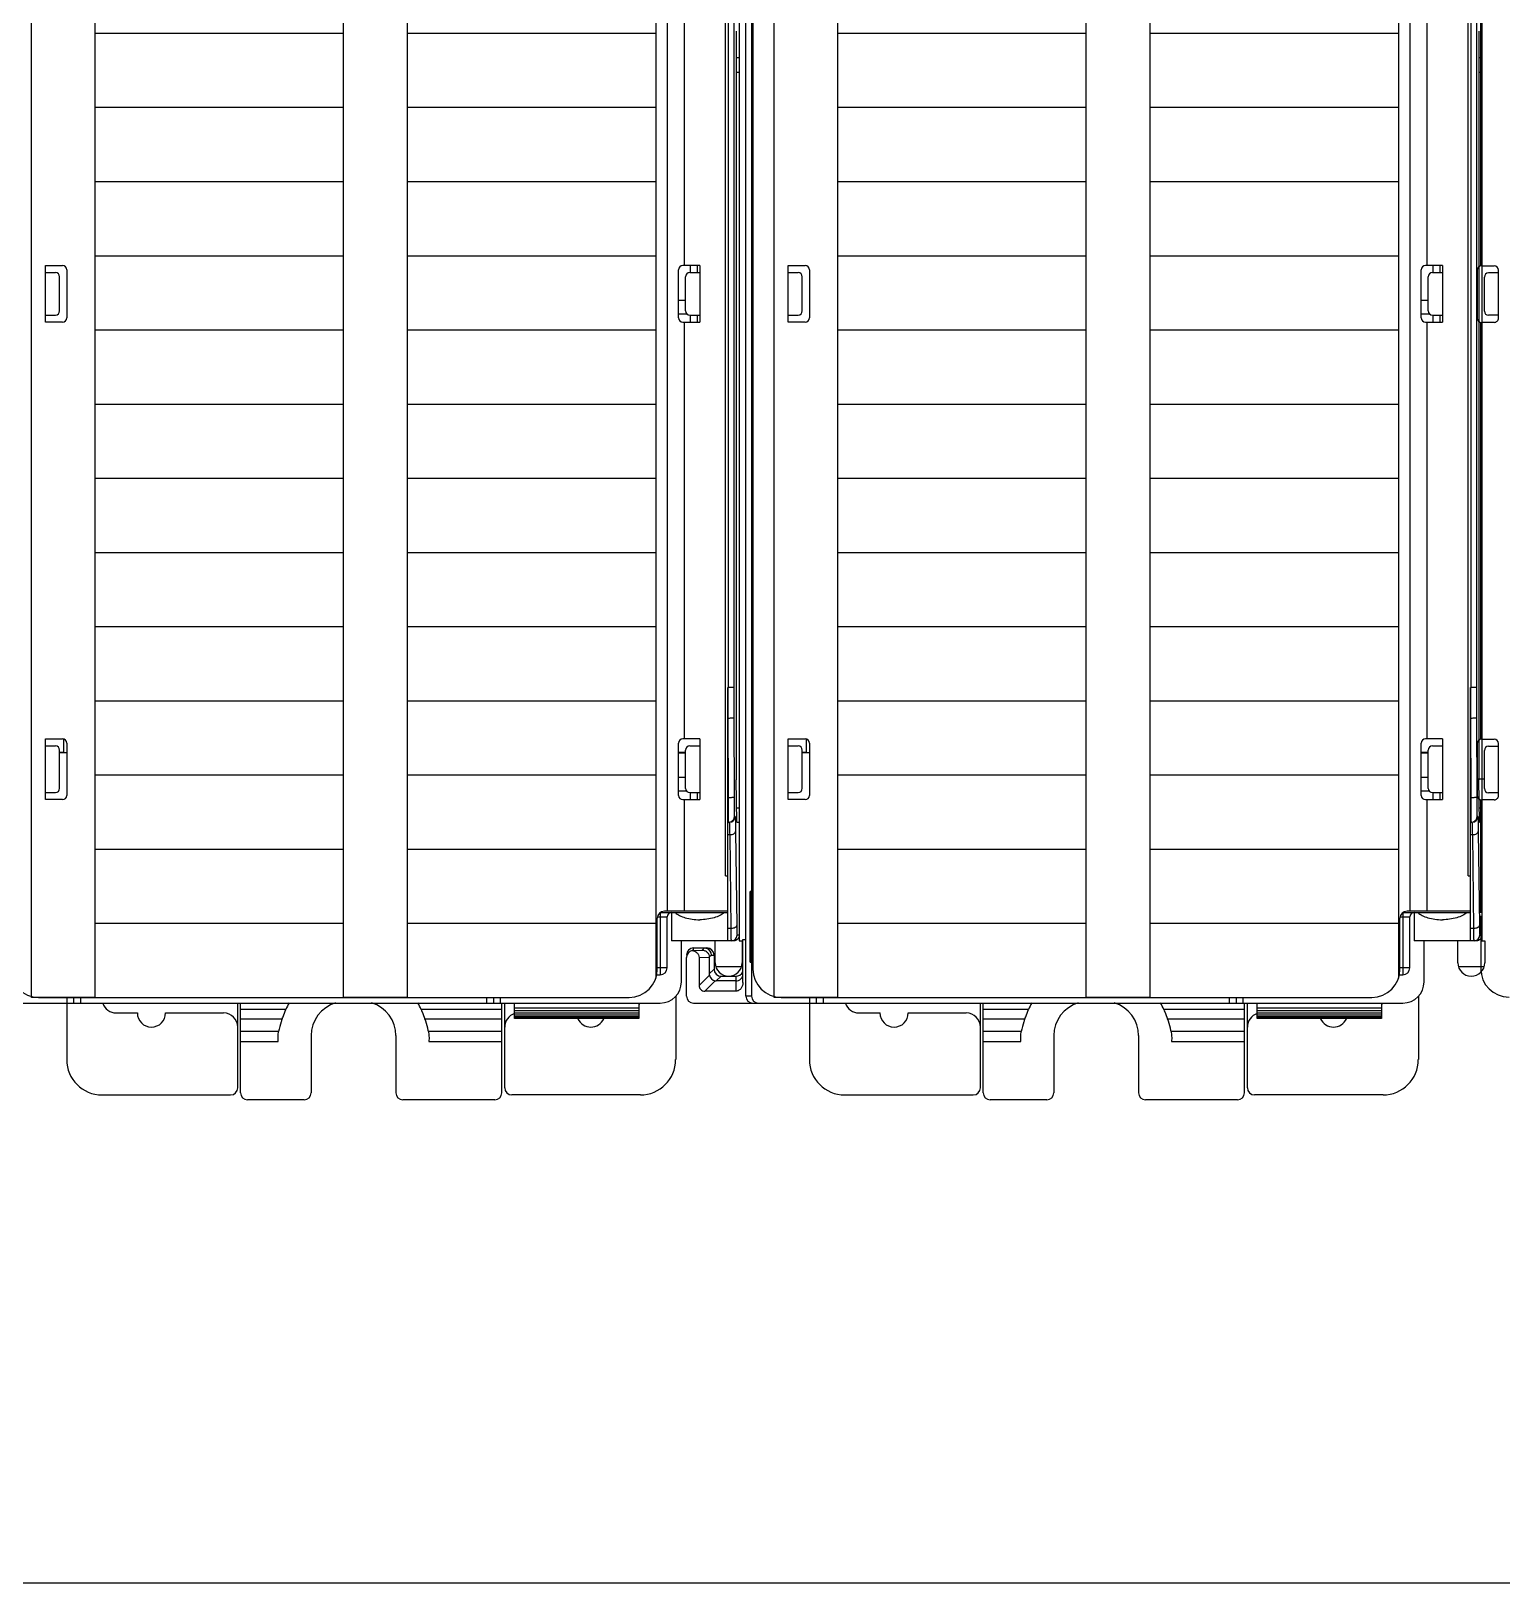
# Model space of a CAD drawing. Header units: inches. Extents: x -38 to 199, y -310 to 64.
# Drawn here: x 92.382 to 96.48, y 52.115 to 56.439 of the extents above; entities that cross this region are included whole.
import ezdxf

# ---------------------------------------------------------------- set-up
doc = ezdxf.new("R2010")
doc.units = ezdxf.units.IN
doc.header["$MEASUREMENT"] = 0
doc.layers.add('PLC', color=7, linetype='Continuous')

# ---------------------------------------------------------------- blocks, each defined once
blk = doc.blocks.new('DI32')
at = {"layer": 'PLC', "color": 7, "linetype": 'Continuous'}
for p, q in [((0.1654, -4.6063), (0.1654, -0.0394)), ((2.2014, -0.8071), (2.2013, -3.747)), ((0.1815, -0.8858), (0.1815, -4.6063)), ((0.185, -0.8898), (0.185, -4.5315)), ((0.2441, -4.6077), (0.2441, -0.8858)), ((1.9843, -0.8898), (1.9843, -4.5561)), ((2.016, -0.8898), (2.016, -4.3701)), ((2.1779, -4.2717), (2.1779, -1.1772)), ((2.1853, -1.1772), (2.1853, -3.747)), ((2.0629, -1.4094), (2.0629, -2.5709)), ((2.2165, -1.878), (2.2165, -4.4528)), ((2.2079, -1.9173), (2.2079, -4.0039)), ((2.2165, -1.9921), (2.2079, -1.9921)), ((2.2079, -2.0315), (2.2165, -2.0315)), ((0.2835, -2.7283), (0.2835, -2.5709)), ((0.2835, -2.5709), (0.3307, -2.5709)), ((0.2835, -2.5906), (0.311, -2.5906)), ((0.3425, -2.5827), (0.3425, -2.7165)), ((2.0472, -2.7165), (2.0472, -2.5827)), ((2.1063, -2.5709), (2.0591, -2.5709)), ((2.0787, -2.5906), (2.1063, -2.5906)), ((2.0801, -2.5709), (2.0801, -2.5906)), ((2.0998, -2.5906), (2.0998, -2.5709)), ((2.1063, -2.5709), (2.1063, -2.7283)), ((0.3228, -2.6969), (0.3228, -2.6024)), ((2.0669, -2.6969), (2.0669, -2.6024)), ((2.0472, -2.6673), (2.0669, -2.6673)), ((0.2835, -2.7087), (0.311, -2.7087)), ((2.0726, -2.7067), (2.0472, -2.7067)), ((2.0787, -2.7087), (2.1063, -2.7087)), ((2.0801, -2.7087), (2.0801, -2.7283)), ((2.0998, -2.7283), (2.0998, -2.7087)), ((0.3307, -2.7283), (0.2835, -2.7283)), ((2.0591, -2.7283), (2.1063, -2.7283)), ((2.0629, -2.7283), (2.0629, -3.8898)), ((2.185, -4.4528), (2.185, -3.747)), ((2.2013, -3.747), (2.1853, -3.747)), ((2.2013, -3.747), (2.2014, -3.8309)), ((2.1861, -4.0531), (2.1857, -3.8326)), ((2.2014, -3.8309), (2.2019, -4.0511)), ((0.2835, -3.8898), (0.3307, -3.8898)), ((0.2835, -4.0591), (0.2835, -3.8898)), ((0.3346, -3.9272), (0.3346, -3.8906)), ((2.1063, -3.8898), (2.0591, -3.8898)), ((2.1063, -3.8898), (2.1063, -4.0591)), ((0.2835, -3.9094), (0.311, -3.9094)), ((0.3228, -4.0276), (0.3228, -3.9213)), ((0.3228, -3.9272), (0.3346, -3.9272)), ((0.3425, -3.9285), (0.3228, -3.9285)), ((0.3425, -3.9016), (0.3425, -4.0472)), ((2.0472, -4.0472), (2.0472, -3.9016)), ((2.0472, -3.9272), (2.0669, -3.9272)), ((2.0472, -3.9285), (2.0669, -3.9285)), ((2.0669, -4.0276), (2.0669, -3.9213)), ((2.0787, -3.9094), (2.1063, -3.9094)), ((2.0472, -3.9961), (2.0669, -3.9961)), ((2.21, -4.122), (2.2079, -4.0039)), ((0.2835, -4.0394), (0.311, -4.0394)), ((0.3307, -4.0591), (0.2835, -4.0591)), ((2.0701, -4.0354), (2.0472, -4.0354)), ((2.0591, -4.0591), (2.1063, -4.0591)), ((2.0629, -4.0591), (2.0629, -4.3701)), ((2.0787, -4.0394), (2.1063, -4.0394)), ((2.0801, -4.0394), (2.0801, -4.0591)), ((2.0998, -4.0591), (2.0998, -4.0394)), ((2.1861, -4.0531), (2.185, -4.0531)), ((2.2052, -4.1063), (2.203, -4.1063)), ((2.2165, -4.0827), (2.2093, -4.0827)), ((2.185, -4.122), (2.1894, -4.122)), ((2.1872, -4.122), (2.1869, -4.1188)), ((2.2065, -4.1477), (2.2096, -4.4094)), ((2.21, -4.122), (2.2165, -4.122)), ((2.185, -4.1565), (2.1908, -4.1565)), ((2.1939, -4.4183), (2.1908, -4.1565)), ((2.1779, -4.2717), (2.185, -4.2717)), ((0.1794, -4.315), (0.1777, -4.315)), ((0.1777, -4.5118), (0.1777, -4.315)), ((0.1794, -4.315), (0.1794, -4.5118)), ((1.9882, -4.5315), (1.9882, -4.3898)), ((1.989, -4.3858), (2.0157, -4.3858)), ((1.9961, -4.374), (2.185, -4.374)), ((1.9961, -4.3744), (1.9961, -4.5472)), ((2.185, -4.3701), (2.0079, -4.3701)), ((2.0157, -4.5276), (2.0157, -4.3858)), ((2.0276, -4.374), (2.0276, -4.4528)), ((0.1575, -4.4488), (0.1654, -4.4488)), ((0.1575, -4.5684), (0.1575, -4.4488)), ((2.2008, -4.4528), (2.0276, -4.4528)), ((2.0551, -4.4528), (2.0551, -4.5669)), ((2.1492, -4.5136), (2.1492, -4.4528)), ((2.1939, -4.4183), (2.185, -4.4183)), ((2.2165, -4.437), (2.2105, -4.437)), ((2.2165, -4.4528), (2.2244, -4.4528)), ((2.2244, -4.4528), (2.2244, -4.5136)), ((0.0197, -4.4724), (0.0571, -4.4724)), ((0.0197, -4.4791), (0.0197, -4.4724)), ((0.0197, -4.4791), (0.044, -4.4785)), ((0.044, -4.4785), (0.05, -4.4724)), ((0.0697, -4.4921), (0.0635, -4.4982)), ((0.0697, -4.4921), (0.0768, -4.4921)), ((0.0768, -4.4921), (0.0768, -4.5315)), ((0, -4.6063), (0, -4.499)), ((0.0353, -4.4988), (0.0635, -4.4982)), ((0.0353, -4.4988), (0.0353, -4.5767)), ((0.0635, -4.4982), (0.0635, -4.5447)), ((0.0635, -4.5447), (0.0768, -4.5315)), ((0.1777, -4.5118), (0.1794, -4.5118)), ((2.0157, -4.5276), (1.9882, -4.5276)), ((2.1506, -4.5236), (2.223, -4.5236)), ((0.0353, -4.5767), (0.0638, -4.5481)), ((0.0798, -4.5641), (0.0513, -4.5927)), ((0.0965, -4.5512), (0.0832, -4.5644)), ((0.1378, -4.5644), (0.0832, -4.5644)), ((0.0965, -4.5512), (0.1378, -4.5512)), ((0.1378, -4.5512), (0.1378, -4.5927)), ((1.9866, -4.5472), (1.9961, -4.5472)), ((0.0197, -4.626), (1.9961, -4.626)), ((0.1378, -4.5927), (0.0513, -4.5927)), ((0.1815, -4.6063), (0.1654, -4.6063)), ((0.2638, -4.6102), (1.9094, -4.6102)), ((0.3425, -4.6102), (0.3425, -4.7835)), ((0.3622, -4.626), (0.3622, -4.6102)), ((0.3819, -4.626), (0.3819, -4.6102)), ((0.8189, -4.8622), (0.8189, -4.626)), ((0.8268, -4.876), (0.8268, -4.626)), ((1.5118, -4.6102), (1.5118, -4.626)), ((1.5315, -4.6102), (1.5315, -4.626)), ((1.5512, -4.626), (1.5512, -4.6102)), ((1.5551, -4.876), (1.5551, -4.626)), ((1.563, -4.8622), (1.563, -4.626)), ((1.5906, -4.6687), (1.5906, -4.626)), ((1.937, -4.626), (1.937, -4.6687)), ((2.0394, -4.6061), (2.0394, -4.7835)), ((0.4803, -4.6535), (0.5394, -4.6535)), ((0.6181, -4.6535), (0.7795, -4.6535)), ((0.9532, -4.6436), (0.8268, -4.6436)), ((0.8268, -4.6697), (0.943, -4.6697)), ((1.5551, -4.6436), (1.3303, -4.6436)), ((1.3404, -4.6697), (1.5551, -4.6697)), ((1.937, -4.6401), (1.5906, -4.6401)), ((1.937, -4.6478), (1.5906, -4.6478)), ((1.937, -4.6543), (1.5906, -4.6543)), ((1.937, -4.6597), (1.5906, -4.6597)), ((1.937, -4.6639), (1.5906, -4.6639)), ((1.937, -4.6669), (1.5906, -4.6669)), ((1.937, -4.6687), (1.5906, -4.6687)), ((1.937, -4.6693), (1.5906, -4.6693)), ((0.933, -4.705), (0.8268, -4.705)), ((1.5551, -4.705), (1.3505, -4.705)), ((0.8268, -4.7328), (0.9318, -4.7328)), ((1.0236, -4.7165), (1.0236, -4.876)), ((1.2598, -4.7165), (1.2598, -4.876)), ((1.3517, -4.7328), (1.5551, -4.7328)), ((0.4409, -4.8819), (0.7992, -4.8819)), ((1.9409, -4.8819), (1.5827, -4.8819)), ((1.0039, -4.8957), (0.8465, -4.8957)), ((1.5354, -4.8957), (1.2795, -4.8957))]:
    blk.add_line(p, q, dxfattribs=at)
at = {"layer": 'PLC'}
for p, q in [((0.4209, -1.9232), (1.1142, -1.9232)), ((1.291, -1.9232), (1.9843, -1.9232)), ((0.4209, -2.1299), (1.1142, -2.1299)), ((1.291, -2.1299), (1.9843, -2.1299)), ((0.4209, -2.3366), (1.1142, -2.3366)), ((1.291, -2.3366), (1.9843, -2.3366)), ((0.4209, -2.5433), (1.1142, -2.5433)), ((1.291, -2.5433), (1.9843, -2.5433)), ((0.4209, -2.75), (1.1142, -2.75)), ((1.291, -2.75), (1.9843, -2.75)), ((0.4209, -2.9567), (1.1142, -2.9567)), ((1.291, -2.9567), (1.9843, -2.9567)), ((0.4209, -3.1634), (1.1142, -3.1634)), ((1.291, -3.1634), (1.9843, -3.1634)), ((0.4209, -3.3701), (1.1142, -3.3701)), ((1.291, -3.3701), (1.9843, -3.3701)), ((0.4209, -3.5768), (1.1142, -3.5768)), ((1.291, -3.5768), (1.9843, -3.5768)), ((0.4209, -3.7835), (1.1142, -3.7835)), ((1.291, -3.7835), (1.9843, -3.7835)), ((0.4209, -3.9902), (1.1142, -3.9902)), ((1.291, -3.9902), (1.9843, -3.9902)), ((0.4209, -4.1969), (1.1142, -4.1969)), ((1.291, -4.1969), (1.9843, -4.1969)), ((0.4209, -4.4035), (1.1142, -4.4035)), ((1.291, -4.4035), (1.9843, -4.4035))]:
    blk.add_line(p, q, dxfattribs=at)
for points in [[(0.2441, -0.8858), (0.4209, -0.8858), (0.4209, -4.6102), (0.2441, -4.6102)], [(1.1142, -0.8858), (1.291, -0.8858), (1.291, -4.6102), (1.1142, -4.6102)]]:
    blk.add_lwpolyline(points, close=True, dxfattribs=at)
at = {"layer": 'PLC', "color": 7, "linetype": 'Continuous'}
for centre, radius, start, end in [((0.311, -2.6024), 0.0118, 0, 90), ((0.3307, -2.5827), 0.0118, 0, 90), ((2.0591, -2.5827), 0.0118, 90, 180), ((2.0787, -2.6024), 0.0118, 90, 180), ((0.311, -2.6969), 0.0118, 270, 0), ((0.3307, -2.7165), 0.0118, 270, 360), ((2.0591, -2.7165), 0.0118, 180, 270), ((2.0787, -2.6969), 0.0118, 180, 270), ((0.3307, -3.9016), 0.0118, 0, 90), ((2.0591, -3.9016), 0.0118, 90, 180), ((0.311, -3.9213), 0.0118, 0, 90), ((2.0787, -3.9213), 0.0118, 90, 180), ((0.311, -4.0276), 0.0118, 270, 0), ((0.3307, -4.0472), 0.0118, 270, 0), ((2.0591, -4.0472), 0.0118, 180, 270), ((2.0787, -4.0276), 0.0118, 180, 270), ((2.1894, -4.1063), 0.0157, 270.0048, 0.0043), ((2.1872, -4.1063), 0.0158, 292.1852, 359.9967), ((2.0079, -4.3898), 0.0197, 90, 180), ((2.0276, -4.3858), 0.0118, 90, 180), ((2.1948, -4.437), 0.0157, 270.0051, 0.0045), ((0.0197, -4.4921), 0.0197, 90, 180), ((0.0197, -4.499), 0.0197, 100.9966, 180.0007), ((0.0208, -4.4992), 0.0201, 93.1453, 103.9714), ((0.0571, -4.4921), 0.0197, 0, 90), ((0.05, -4.4921), 0.0197, 0.018, 67.4821), ((0.0965, -4.5315), 0.0197, 180, 269.9956), ((0.1378, -4.5315), 0.0197, 270, 337.5), ((0.2638, -4.5315), 0.0787, 180, 270), ((1.9094, -4.5315), 0.0787, 270, 0), ((1.9961, -4.5276), 0.0197, 270, 0), ((2.1868, -4.5136), 0.0376, 180, 0), ((0.0827, -4.5447), 0.0191, 180.0011, 190.1937), ((0.0834, -4.5446), 0.0199, 190.2786, 259.7214), ((0.0832, -4.5453), 0.0191, 259.8052, 270), ((0.1378, -4.5447), 0.0197, 269.9663, 314.4154), ((0.138, -4.5448), 0.0195, 314.4107, 359.9688), ((1.9961, -4.5669), 0.0591, 270, 360), ((0.0197, -4.6063), 0.0197, 180, 270), ((0.4803, -4.6142), 0.0394, 197.547, 270), ((1.1198, -4.7171), 0.182, 149.7885, 156.2093), ((1.1181, -4.7165), 0.0945, 106.143, 180), ((1.1654, -4.7165), 0.0945, 0, 73.8573), ((1.163, -4.7174), 0.1828, 23.791, 30.2153), ((1.9016, -4.6142), 0.0394, 335.0882, 342.453), ((0.5787, -4.6535), 0.0394, 180, 0), ((0.7795, -4.6929), 0.0394, 0, 90), ((1.6024, -4.6929), 0.0394, 107.547, 180), ((1.8031, -4.6535), 0.0394, 203.8416, 336.1569), ((0.4409, -4.7835), 0.0984, 180, 270), ((1.9409, -4.7835), 0.0984, 270, 0), ((0.7992, -4.8622), 0.0197, 270, 0), ((0.8465, -4.876), 0.0197, 180, 270), ((1.0039, -4.876), 0.0197, 270, 0), ((1.2795, -4.876), 0.0197, 180, 270), ((1.5354, -4.876), 0.0197, 270, 0), ((1.5827, -4.8622), 0.0197, 180, 270)]:
    blk.add_arc(centre, radius, start, end, dxfattribs=at)
for centre, major_axis, ratio, start_param, end_param in [((0.3543, -3.9277), (0.0197, 0), 0.008727, -3.141593, -2.227315), ((0.185, -4.6063), (-0.0197, 0), 0.999848, 0, 1.570796), ((0.2012, -4.6063), (0.0197, 0), 0.999848, 3.141593, 4.712389)]:
    blk.add_ellipse(centre, major_axis=major_axis, ratio=ratio, start_param=start_param, end_param=end_param, dxfattribs=at)
for points, knots in [([(2.1857, -3.8326), (2.1857, -3.8255), (2.1856, -3.8113), (2.1857, -3.7899), (2.1856, -3.7684), (2.1853, -3.7541), (2.1852, -3.747)], [0, 0, 0, 0, 0.249349, 0.499256, 0.749533, 1, 1, 1, 1]), ([(2.2014, -3.8309), (2.2014, -3.8311), (2.2009, -3.8314), (2.2, -3.8316), (2.1985, -3.8319), (2.1957, -3.8322), (2.1913, -3.8325), (2.1877, -3.8326), (2.1857, -3.8326)], [0, 0, 0, 0, 0.030042, 0.091298, 0.185135, 0.30862, 0.626875, 1, 1, 1, 1]), ([(2.1861, -4.0531), (2.1881, -4.0531), (2.1918, -4.053), (2.1961, -4.0527), (2.199, -4.0523), (2.2005, -4.0519), (2.2014, -4.0517), (2.2019, -4.0513), (2.2019, -4.0511)], [0, 0, 0, 0, 0.371404, 0.688454, 0.811827, 0.905923, 0.967961, 1, 1, 1, 1]), ([(2.1869, -4.1188), (2.1868, -4.1156), (2.1866, -4.1074), (2.1862, -4.0855), (2.1862, -4.0668), (2.1861, -4.0531)], [0, 0, 0, 0, 0.145292, 0.373925, 1, 1, 1, 1]), ([(2.2019, -4.0511), (2.2019, -4.0548), (2.2019, -4.062), (2.202, -4.0724), (2.2021, -4.0818), (2.2022, -4.089), (2.2023, -4.094), (2.2024, -4.0971), (2.2025, -4.0998), (2.2026, -4.1021), (2.2027, -4.1038), (2.2027, -4.1051), (2.2028, -4.1059), (2.2029, -4.1062), (2.2029, -4.1063), (2.203, -4.1063)], [0, 0, 0, 0, 0.20107, 0.391318, 0.563991, 0.713665, 0.778363, 0.835544, 0.884733, 0.925569, 0.957704, 0.980859, 0.994914, 0.998528, 1, 1, 1, 1]), ([(2.2052, -4.1063), (2.2052, -4.1063), (2.2053, -4.1066), (2.2054, -4.1071), (2.2055, -4.108), (2.2056, -4.1092), (2.2057, -4.1108), (2.2058, -4.1135), (2.2059, -4.1177), (2.2061, -4.1237), (2.2063, -4.1308), (2.2064, -4.1389), (2.2065, -4.1446), (2.2065, -4.1477)], [0, 0, 0, 0, 0.004881, 0.017794, 0.038988, 0.068444, 0.106088, 0.151762, 0.266466, 0.410964, 0.583179, 0.780665, 1, 1, 1, 1]), ([(2.1908, -4.1565), (2.1907, -4.154), (2.1907, -4.1492), (2.1905, -4.1424), (2.1904, -4.1365), (2.1902, -4.1315), (2.19, -4.128), (2.1899, -4.1258), (2.1898, -4.1245), (2.1897, -4.1235), (2.1896, -4.1227), (2.1895, -4.1223), (2.1895, -4.122), (2.1894, -4.122)], [0, 0, 0, 0, 0.219252, 0.416685, 0.588841, 0.733285, 0.847951, 0.89361, 0.931242, 0.96069, 0.981897, 0.994874, 1, 1, 1, 1]), ([(2.1908, -4.1565), (2.1928, -4.1565), (2.1966, -4.1561), (2.2016, -4.1543), (2.2053, -4.1515), (2.2065, -4.1489), (2.2065, -4.1477)], [0, 0, 0, 0, 0.308357, 0.586966, 0.815903, 1, 1, 1, 1]), ([(2.0381, -4.374), (2.0417, -4.3771), (2.0507, -4.3828), (2.0667, -4.3889), (2.0857, -4.3928), (2.0993, -4.3937), (2.1063, -4.3937)], [0, 0, 0, 0, 0.198445, 0.436316, 0.70814, 1, 1, 1, 1]), ([(2.1745, -4.374), (2.1709, -4.3771), (2.1619, -4.3828), (2.1393, -4.3913), (2.1198, -4.3937), (2.1063, -4.3937)], [0, 0, 0, 0, 0.198615, 0.436878, 1, 1, 1, 1]), ([(2.2096, -4.4094), (2.2096, -4.4106), (2.2084, -4.4133), (2.2048, -4.416), (2.1997, -4.4178), (2.1959, -4.4183), (2.1939, -4.4183)], [0, 0, 0, 0, 0.183975, 0.412707, 0.691406, 1, 1, 1, 1]), ([(2.2096, -4.4094), (2.2096, -4.4115), (2.2097, -4.4153), (2.2098, -4.4207), (2.2099, -4.4254), (2.21, -4.4294), (2.2101, -4.4322), (2.2102, -4.434), (2.2103, -4.4351), (2.2103, -4.4359), (2.2104, -4.4365), (2.2104, -4.4368), (2.2105, -4.437), (2.2105, -4.437)], [0, 0, 0, 0, 0.21934, 0.416819, 0.589021, 0.733511, 0.848221, 0.8939, 0.93155, 0.96101, 0.982207, 0.99512, 1, 1, 1, 1]), ([(2.1948, -4.4528), (2.1947, -4.4528), (2.1947, -4.4525), (2.1946, -4.4521), (2.1946, -4.4513), (2.1945, -4.4503), (2.1944, -4.449), (2.1944, -4.4468), (2.1943, -4.4433), (2.1941, -4.4383), (2.194, -4.4324), (2.194, -4.4256), (2.1939, -4.4208), (2.1939, -4.4183)], [0, 0, 0, 0, 0.004653, 0.017465, 0.038589, 0.067997, 0.105615, 0.151283, 0.266015, 0.410577, 0.582895, 0.780525, 1, 1, 1, 1]), ([(2.2121, -4.4481), (2.2106, -4.4496), (2.2071, -4.4521), (2.2029, -4.4528), (2.2008, -4.4528)], [0, 0, 0, 0, 0.499456, 1, 1, 1, 1]), ([(0.0159, -4.4797), (0.0184, -4.4801), (0.0231, -4.4814), (0.0295, -4.4854), (0.0341, -4.4914), (0.0353, -4.4963), (0.0353, -4.4988)], [0, 0, 0, 0, 0.250309, 0.500618, 0.75046, 1, 1, 1, 1]), ([(0.044, -4.4785), (0.0465, -4.4785), (0.0515, -4.4795), (0.058, -4.4838), (0.0625, -4.4904), (0.0635, -4.4956), (0.0635, -4.4982)], [0, 0, 0, 0, 0.244363, 0.491686, 0.744193, 1, 1, 1, 1]), ([(0.0353, -4.5767), (0.0353, -4.5788), (0.0359, -4.583), (0.0393, -4.5886), (0.0449, -4.592), (0.0492, -4.5927), (0.0513, -4.5927)], [0, 0, 0, 0, 0.25036, 0.5, 0.74964, 1, 1, 1, 1]), ([(0.1575, -4.5684), (0.1575, -4.5713), (0.1567, -4.5771), (0.1529, -4.585), (0.1464, -4.591), (0.1406, -4.5927), (0.1378, -4.5927)], [0, 0, 0, 0, 0.250744, 0.501235, 0.751071, 1, 1, 1, 1]), ([(0.943, -4.6697), (0.9419, -4.6726), (0.9378, -4.6841), (0.9346, -4.696), (0.933, -4.705)], [0, 0, 0, 0, 0.252613, 1, 1, 1, 1]), ([(0.943, -4.6697), (0.9438, -4.6678), (0.9471, -4.6591), (0.9505, -4.6503), (0.9535, -4.6436)], [0, 0, 0, 0, 0.218037, 1, 1, 1, 1]), ([(1.33, -4.6436), (1.331, -4.646), (1.3347, -4.6546), (1.338, -4.6634), (1.3404, -4.6697)], [0, 0, 0, 0, 0.2733, 1, 1, 1, 1]), ([(1.3505, -4.705), (1.3499, -4.702), (1.3474, -4.6901), (1.3438, -4.6783), (1.3404, -4.6697)], [0, 0, 0, 0, 0.247885, 1, 1, 1, 1]), ([(0.9318, -4.7328), (0.9314, -4.7278), (0.9313, -4.7185), (0.9322, -4.7092), (0.933, -4.705)], [0, 0, 0, 0, 0.540684, 1, 1, 1, 1]), ([(1.3505, -4.705), (1.3512, -4.7092), (1.3522, -4.7185), (1.3521, -4.7278), (1.3516, -4.7328)], [0, 0, 0, 0, 0.459316, 1, 1, 1, 1])]:
    blk.add_open_spline(points, degree=3, knots=knots, dxfattribs=at)
for points in [[(2.1872, -4.122), (2.1892, -4.122), (2.1913, -4.1216), (2.1932, -4.1209)], [(2.2154, -4.4432), (2.2146, -4.445), (2.2134, -4.4467), (2.2121, -4.4481)], [(2.2165, -4.437), (2.2165, -4.4391), (2.2162, -4.4413), (2.2154, -4.4432)], [(0.05, -4.4724), (0.0526, -4.4724), (0.0552, -4.473), (0.0576, -4.4739)]]:
    blk.add_open_spline(points, degree=3, dxfattribs=at)

msp = doc.modelspace()

# ---------------------------------------------------------------- linework, layer by layer
at = {"linetype": 'Continuous'}
for p, q in [((96.42109, 55.7846), (96.42109, 56.94644)), ((96.41149, 55.773), (96.41149, 55.63914)), ((96.4233, 55.78481), (96.45873, 55.78481)), ((96.43117, 55.65883), (96.43117, 55.75332)), ((96.47054, 55.76513), (96.44298, 55.76513)), ((96.47054, 55.63914), (96.47054, 55.773)), ((96.42109, 54.46571), (96.42109, 55.62754)), ((96.45873, 55.62733), (96.4233, 55.62733)), ((96.47054, 55.64702), (96.44298, 55.64702)), ((96.41149, 54.4541), (96.41149, 54.30843)), ((96.4233, 54.46591), (96.45873, 54.46591)), ((96.44298, 54.44623), (96.47054, 54.44623)), ((96.47054, 54.30844), (96.47054, 54.4541)), ((96.43117, 54.32812), (96.43117, 54.43442)), ((96.41149, 54.35568), (96.43117, 54.35568)), ((96.47054, 54.31631), (96.44298, 54.31631)), ((96.42109, 53.98166), (96.42109, 54.29683)), ((96.45873, 54.29662), (96.4233, 54.29662)), ((96.42127, 53.97354), (96.42127, 53.81606)), ((96.42127, 53.97354), (96.42127, 53.81606))]:
    msp.add_line(p, q, dxfattribs=at)
for points in [[(89.73036, 52.11457), (124.73036, 52.11457), (124.73036, 59.86457)], [(89.73036, 52.11457), (124.73036, 52.11457), (124.73036, 50.11457), (89.73036, 50.11457), (89.73036, 52.11457)]]:
    msp.add_lwpolyline(points)
for centre, radius, start, end in [((96.4233, 55.773), 0.01181, 90, 180), ((96.44298, 55.75332), 0.01181, 90, 180), ((96.45873, 55.773), 0.01181, 0, 90), ((96.44298, 55.65883), 0.01181, 180, 270), ((96.4233, 55.63914), 0.01181, 180, 270), ((96.45873, 55.63914), 0.01181, 270, 0.00596), ((96.4233, 54.4541), 0.01181, 90, 180), ((96.44298, 54.43442), 0.01181, 90, 180), ((96.45873, 54.4541), 0.01181, 0, 90), ((96.44298, 54.32812), 0.01181, 180, 270), ((96.4233, 54.30843), 0.01181, 180, 270), ((96.45873, 54.30843), 0.01181, 270, 0.00441), ((96.49987, 53.82571), 0.07874, 180, 270)]:
    msp.add_arc(centre, radius, start, end, dxfattribs=at)

# ---------------------------------------------------------------- block references
for p in [(92.13841, 58.3564), (94.20781, 58.3564)]:
    msp.add_blockref('DI32', p)

doc.saveas('drawing.dxf')
